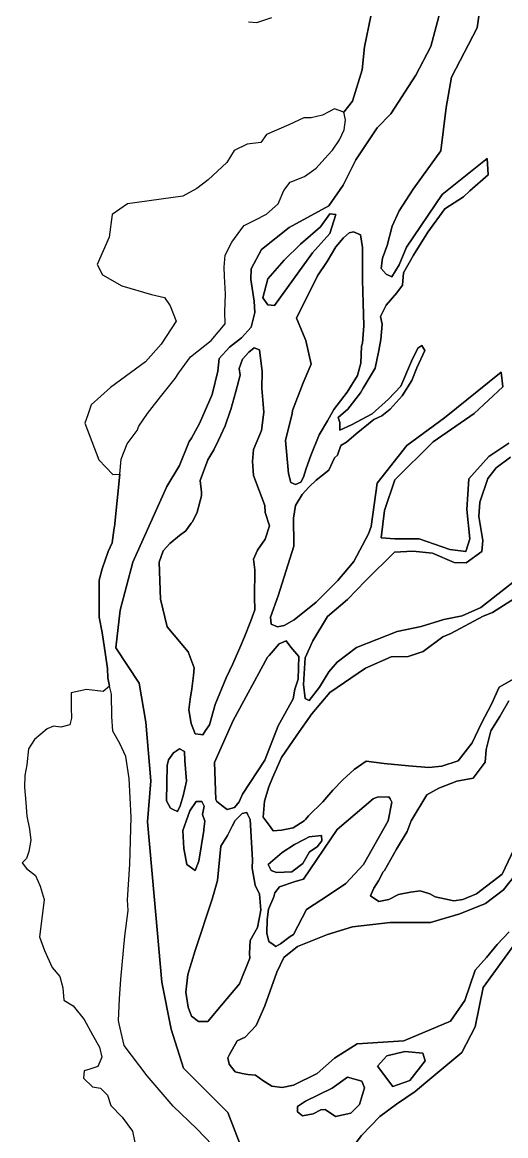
# Model space of a CAD drawing. Header units: inches. Extents: x 288635 to 1232953, y 676945 to 1655780.
# Drawn here: x 524676 to 534364, y 1516816 to 1539151 of the extents above; entities that cross this region are included whole.
import ezdxf

# ---------------------------------------------------------------- set-up
doc = ezdxf.new("R2010")
doc.units = ezdxf.units.IN
doc.header["$MEASUREMENT"] = 0

msp = doc.modelspace()

# ---------------------------------------------------------------- linework, layer by layer
at = {"color": 1}
for points in [[(534429.5319, 1530705.625), (534028.6751, 1530438.1116), (533626.5076, 1529993.6107), (533584.1742, 1529379.7762), (533647.6743, 1528787.1083), (533563.0075, 1528533.1078), (533245.5069, 1528575.4412), (532631.6723, 1528787.1083), (532144.838, 1528787.1083), (531869.6708, 1528808.275), (531933.1709, 1529358.6094), (532144.838, 1529972.444), (532906.8395, 1530734.4455), (533732.3412, 1531305.9467), (534303.5144, 1531839.7817), (534270.7815, 1532134.3778), (533137.0275, 1531218.634), (532382.9635, 1530663.0079), (531787.6498, 1529908.9439), (531668.587, 1529035.8171), (531611.2836, 1528888.4654), (531322.544, 1528334.7072), (531002.5034, 1527953.7064), (530565.6225, 1527521.9055), (530122.5276, 1527167.34), (529922.3335, 1527051.4382), (529787.5028, 1527021.4758), (529665.6987, 1527079.0557), (529652.5935, 1527219.8328), (529803.2708, 1527646.7519), (530120.7714, 1528638.9413), (530114.9056, 1528676.0916), (530109.5646, 1529203.1349), (530154.0147, 1529460.3104), (530284.19, 1529676.2109), (530420.7152, 1529828.6112), (530566.7655, 1529968.3114), (530820.766, 1530168.3368), (530935.7163, 1530414.6998), (530993.8982, 1530464.57), (531060.1179, 1530663.229), (531176.3668, 1530730.313), (531370.0421, 1530898.5883), (531721.6585, 1531181.1086), (531883.9358, 1531257.9768), (532049.4935, 1531387.5393), (532290.794, 1531657.4148), (532484.4694, 1531968.5654), (532579.7196, 1532216.2159), (532740.1517, 1532568.0117), (532684.4948, 1532670.2418), (532601.9446, 1532613.0917), (532478.1194, 1532355.9162), (532263.9007, 1531853.6353), (532014.5684, 1531590.7397), (531690.7178, 1531295.4641), (531274.792, 1531073.2136), (531036.6665, 1530971.6134), (531036.6665, 1531124.0137), (531008.0914, 1531222.4389), (531198.5918, 1531387.5393), (531454.7985, 1531716.1021), (531509.8367, 1531813.9477), (531747.9622, 1532210.8235), (531824.068, 1532568.6416), (531858.9931, 1532787.7171), (531890.7432, 1533092.5177), (531851.5728, 1533246.93), (531970.3281, 1533473.7631), (532180.3038, 1533726.249), (532293.4103, 1533875.5313), (532317.5399, 1534128.1173), (532516.8544, 1534481.9005), (532802.605, 1534939.1014), (533145.5057, 1535409.0023), (533520.3776, 1535650.3602), (533647.6743, 1535772.1223), (534014.3056, 1536091.4354), (533992.9685, 1536420.6364), (533090.7253, 1535696.7159), (532376.3489, 1534638.3804), (532226.5194, 1534282.5354), (532081.8786, 1534042.4796), (531970.7533, 1534096.4547), (531865.9781, 1534210.7549), (531897.7282, 1534417.1303), (531985.3681, 1534673.7851), (532088.2286, 1535058.4816), (532228.8075, 1535367.2531), (532508.6408, 1535802.5494), (533064.2669, 1536569.8426), (533170.1005, 1537442.9694), (533275.934, 1538051.5122), (533794.5306, 1539040.0166), (533869.4071, 1539606.3607)], [(533869.4071, 1539606.3607), (533794.5306, 1539040.0166), (533275.934, 1538051.5122), (533170.1005, 1537442.9694), (533064.2669, 1536569.8426), (532508.6408, 1535802.5494), (532228.8075, 1535367.2531), (532228.8075, 1535367.2531), (532088.2286, 1535058.4816), (531985.3681, 1534673.7851), (531897.7282, 1534417.1303), (531865.9781, 1534210.7549), (531970.7533, 1534096.4547), (532081.8786, 1534042.4796), (532226.5194, 1534282.5354), (532376.3489, 1534638.3804), (533090.7253, 1535696.7159), (533992.9685, 1536420.6364), (534014.3056, 1536091.4354), (533647.6743, 1535772.1223), (533520.3776, 1535650.3602), (533145.5057, 1535409.0023), (532802.605, 1534939.1014), (532516.8544, 1534481.9005), (532317.5399, 1534128.1173), (532293.4103, 1533875.5313), (532180.3038, 1533726.249), (531970.3281, 1533473.7631), (531851.5728, 1533246.93), (531890.7432, 1533092.5177), (531858.9931, 1532787.7171), (531824.068, 1532568.6416), (531747.9622, 1532210.8235), (531509.8367, 1531813.9477), (531454.7985, 1531716.1021), (531198.5918, 1531387.5393), (531008.0914, 1531222.4389), (531036.6665, 1531124.0137), (531036.6665, 1530971.6134), (531274.792, 1531073.2136), (531690.7178, 1531295.4641), (532014.5684, 1531590.7397), (532263.9007, 1531853.6353), (532478.1194, 1532355.9162), (532601.9446, 1532613.0917), (532684.4948, 1532670.2418), (532740.1517, 1532568.0117), (532579.7196, 1532216.2159), (532484.4694, 1531968.5654), (532290.794, 1531657.4148), (532049.4935, 1531387.5393), (531883.9358, 1531257.9768), (531721.6585, 1531181.1086), (531370.0421, 1530898.5883), (531176.3668, 1530730.313), (531060.1179, 1530663.229), (530993.8982, 1530464.57), (530935.7163, 1530414.6998), (530820.766, 1530168.3368), (530566.7655, 1529968.3114), (530420.7152, 1529828.6112), (530284.19, 1529676.2109), (530154.0147, 1529460.3104), (530109.5646, 1529203.1349), (530114.9056, 1528676.0916), (530120.7714, 1528638.9413), (529803.2708, 1527646.7519), (529652.5935, 1527219.8328), (529665.6987, 1527079.0557), (529787.5028, 1527021.4758), (529922.3335, 1527051.4382), (530122.5276, 1527167.34), (530565.6225, 1527521.9055), (531002.5034, 1527953.7064), (531322.544, 1528334.7072), (531611.2836, 1528888.4654), (531668.587, 1529035.8171), (531787.6498, 1529908.9439), (532382.9635, 1530663.0079), (533137.0275, 1531218.634), (534270.7815, 1532134.3778), (534303.5144, 1531839.7817), (533732.3412, 1531305.9467), (532906.8395, 1530734.4455), (532144.838, 1529972.444), (531933.1709, 1529358.6094), (531869.6708, 1528808.275), (532144.838, 1528787.1083), (532631.6723, 1528787.1083), (533245.5069, 1528575.4412), (533563.0075, 1528533.1078), (533647.6743, 1528787.1083), (533584.1742, 1529379.7762), (533626.5076, 1529993.6107), (534028.6751, 1530438.1116), (534429.5319, 1530705.625)], [(533050.2555, 1539365.0602), (532866.1051, 1538666.5588), (532564.2156, 1538087.5147), (532061.8936, 1537316.0917), (531790.413, 1537034.6056), (531358.6121, 1536394.5243), (531107.8897, 1535884.9054), (530817.9621, 1535468.1345), (530024.2105, 1535031.5711), (529466.6371, 1534591.3816), (529262.0901, 1534202.6226), (529254.8729, 1533993.321), (529322.798, 1533554.7986), (529335.4981, 1533332.5482), (529259.2979, 1533034.0976), (529067.4719, 1532823.5209), (528827.4971, 1532634.0468), (528624.2966, 1532405.4463), (528591.4149, 1532152.4361), (528478.2464, 1531681.5449), (528224.2458, 1531103.6937), (528065.4955, 1530811.5931), (528017.5128, 1530739.9849), (527824.195, 1530259.142), (527575.2883, 1529841.6678), (526888.8918, 1528324.3702), (526634.0023, 1527355.1043), (526550.1821, 1526600.7228), (527019.575, 1525896.6333), (527153.6873, 1525108.7238), (527254.2715, 1523935.2414), (527187.2154, 1523113.8038), (527321.3276, 1521621.8048), (527472.2039, 1519895.1093), (527656.6083, 1518956.3235), (527908.0688, 1518168.4139), (528796.5626, 1517279.9201), (529239.1121, 1516140.4043)], [(529239.1121, 1516140.4043), (528796.5626, 1517279.9201), (527908.0688, 1518168.4139), (527656.6083, 1518956.3235), (527472.2039, 1519895.1093), (527321.3276, 1521621.8048), (527187.2154, 1523113.8038), (527254.2715, 1523935.2414), (527153.6873, 1525108.7238), (527019.575, 1525896.6333), (526550.1821, 1526600.7228), (526634.0023, 1527355.1043), (526888.8918, 1528324.3702), (527575.2883, 1529841.6678), (527824.195, 1530259.142), (528017.5128, 1530739.9849), (528065.4955, 1530811.5931), (528224.2458, 1531103.6937), (528478.2464, 1531681.5449), (528591.4149, 1532152.4361), (528624.2966, 1532405.4463), (528827.4971, 1532634.0468), (529067.4719, 1532823.5209), (529259.2979, 1533034.0976), (529335.4981, 1533332.5482), (529322.798, 1533554.7986), (529254.8729, 1533993.321), (529262.0901, 1534202.6226), (529466.6371, 1534591.3816), (530024.2105, 1535031.5711), (530817.9621, 1535468.1345), (531107.8897, 1535884.9054), (531358.6121, 1536394.5243), (531790.413, 1537034.6056), (532061.8936, 1537316.0917), (532564.2156, 1538087.5147), (532866.1051, 1538666.5588), (533050.2555, 1539365.0602)], [(531660.0928, 1539274.5645), (531533.0925, 1538660.73), (531485.4674, 1538200.3541), (531294.967, 1537570.6445), (531120.3417, 1537348.394), (530935.133, 1537411.8942), (530820.0537, 1537354.3545), (530691.7158, 1537290.1856), (530464.1737, 1537231.9771), (530318.1668, 1537231.1775), (530015.0333, 1537095.7103), (529569.5261, 1536896.6178), (529458.755, 1536739.8511), (529179.2256, 1536706.2421), (528920.9918, 1536577.1251), (528776.1287, 1536337.6837), (528400.4196, 1535993.7247), (528172.8775, 1535813.8076), (527892.1243, 1535665.8156), (526780.8721, 1535507.0653), (526478.4824, 1535294.1649), (526414.9823, 1534843.314), (526173.6818, 1534290.8629), (526281.632, 1534087.6625), (526668.9828, 1533865.4121), (527267.0577, 1533687.5108), (527526.2345, 1533630.4616), (527640.5347, 1533465.3613), (527761.185, 1533154.2106), (527460.6887, 1532691.2618), (527145.2337, 1532341.409), (526440.3823, 1531827.058), (526053.0316, 1531477.8073), (525987.4763, 1531277.6913), (525932.3813, 1531109.5066), (526211.7819, 1530372.9051), (526491.1824, 1530080.8045), (526632.2908, 1530084.7629), (526524.824, 1529031.1038), (526518.5053, 1529012.5938), (526477.3046, 1528709.8444), (526395.5199, 1528537.4685), (526274.7655, 1528189.9522), (526215.7246, 1527962.8591), (526215.5588, 1527220.0069), (526273.7673, 1526910.4438), (526345.2049, 1526460.6512), (526384.8925, 1526188.1299), (526390.1842, 1526002.9211), (526420.796, 1525836.719), (526297.3839, 1525727.1874), (525965.7916, 1525768.8526), (525653.5827, 1525700.0608), (525653.5827, 1525403.7269), (525664.2991, 1525193.9705), (525627.1243, 1525059.7679), (525449.2372, 1525014.0896), (525299.0403, 1525033.3095), (525172.0401, 1524975.101), (524918.0395, 1524763.4339), (524800.7101, 1524578.2582), (524769.8726, 1524255.4329), (524727.5392, 1524038.4742), (524716.9558, 1523810.932), (524743.4142, 1523498.7231), (524769.8726, 1523228.8475), (524822.7894, 1522964.2637), (524849.2477, 1522747.3049), (524806.9143, 1522514.4711), (524759.2892, 1522376.8875), (524675.6088, 1522286.9851), (524759.2892, 1522175.8038), (524939.2063, 1522038.2202), (525034.4564, 1521821.2614), (525112.108, 1521552.018), (525065.8903, 1521175.7156), (525020.6784, 1520807.6015), (525119.1233, 1520530.0921), (525272.5819, 1520191.4248), (525431.3322, 1520011.5078), (525489.5407, 1519783.9657), (525510.7074, 1519535.2568), (525695.9161, 1519418.8399), (525918.1665, 1519148.9644), (526082.2085, 1518842.0471), (526225.0838, 1518593.3383), (526267.4172, 1518392.2545), (526188.0421, 1518201.7542), (526031.6267, 1518153.6264), (525912.8749, 1518117.0873), (525901.1616, 1517972.0445), (526082.2085, 1517794.295), (526246.2505, 1517773.1283), (526383.8341, 1517630.253), (526447.3343, 1517423.8776), (526680.1681, 1517191.0438), (526881.2518, 1516905.2932), (526928.8769, 1516683.0428)], [(528487.669, 1516627.6084), (528173.1741, 1516954.9589), (527701.5098, 1517410.3282), (527179.5984, 1518015.3446), (526717.1457, 1518624.6326), (526619.4511, 1519063.4827), (526601.2759, 1519127.8408), (526627.0983, 1519561.6257), (526647.6321, 1519953.8924), (526731.3156, 1520816.9634), (526794.3714, 1521330.5553), (526786.7711, 1521544.4777), (526827.9797, 1522264.8295), (526854.441, 1523206.2193), (526817.0805, 1523983.4493), (526751.9299, 1524425.4472), (526630.1355, 1524681.907), (526486.9629, 1524931.1886), (526472.0594, 1525223.5394), (526463.9431, 1525672.7935), (526420.796, 1525836.719), (526390.1842, 1526002.9211), (526384.8925, 1526188.1299), (526345.2049, 1526460.6512), (526273.7673, 1526910.4438), (526215.5588, 1527220.0069), (526215.7246, 1527962.8591), (526274.7655, 1528189.9522), (526395.5199, 1528537.4685), (526477.3046, 1528709.8444), (526518.5053, 1529012.5938), (526524.824, 1529031.1038), (526632.2908, 1530084.7629), (526658.3002, 1530389.8054), (526774.7171, 1530694.0768), (526975.7682, 1530961.8929), (527009.9643, 1531049.2186), (527187.4679, 1531299.9739), (527446.7601, 1531635.9954), (527738.7376, 1532007.4571), (527811.3402, 1532118.011), (528047.2259, 1532439.6734), (528461.813, 1532768.4838), (528740.5871, 1533104.4423), (528733.9606, 1533342.0321), (528749.8356, 1533699.2203), (528726.0231, 1534056.4085), (528721.5252, 1534240.5589), (528738.4585, 1534479.7427), (528876.0421, 1534740.0932), (529057.8589, 1534985.3001), (529121.7746, 1535071.4998), (529339.1962, 1535184.7264), (529570.7071, 1535300.4819), (529803.6257, 1535511.3036), (529914.6661, 1535776.7328), (530046.958, 1535945.405), (530334.693, 1536054.5459), (530566.2039, 1536223.2181), (530797.5101, 1536485.8332), (530892.151, 1536585.5441), (531035.8402, 1536795.3807), (531128.4446, 1536990.5113), (531151.5957, 1537195.5638), (531120.3417, 1537348.394), (531294.967, 1537570.6445), (531485.4674, 1538200.3541), (531533.0925, 1538660.73), (531660.0928, 1539274.5645)], [(529207.5722, 1539158.501), (529376.9707, 1539144.741), (529680.0215, 1539246.5601)], [(534515.9558, 1527918.0387), (534362.0187, 1527800.4227), (533866.0064, 1527409.2987), (533490.2973, 1527245.2567), (533125.1715, 1527171.1732), (532670.0873, 1527033.5896), (532188.4958, 1526933.1698), (531376.2219, 1526608.2602), (530986.051, 1526315.632), (530818.0003, 1526118.1294), (530632.7916, 1525816.5038), (530426.4161, 1525546.6283), (530347.041, 1525583.67), (530309.9992, 1525869.4206), (530341.7493, 1526403.88), (530495.2079, 1526742.5473), (530795.4266, 1527232.8487), (531194.5634, 1527570.5799), (531552.7632, 1527949.2482), (532136.117, 1528522.3678), (532504.5511, 1528542.8363), (532893.4536, 1528501.8992), (533333.5276, 1528317.6822), (533568.916, 1528307.4479), (533886.1786, 1528532.602), (533906.6472, 1528757.7562), (533824.773, 1529238.7672), (533845.2415, 1529525.327), (534008.99, 1529996.1038), (534172.7384, 1530211.0237), (534458.1182, 1530427.9291)], [(534458.1182, 1530427.9291), (534172.7384, 1530211.0237), (534008.99, 1529996.1038), (533845.2415, 1529525.327), (533824.773, 1529238.7672), (533906.6472, 1528757.7562), (533886.1786, 1528532.602), (533568.916, 1528307.4479), (533333.5276, 1528317.6822), (532893.4536, 1528501.8992), (532504.5511, 1528542.8363), (532136.117, 1528522.3678), (531552.7632, 1527949.2482), (531194.5634, 1527570.5799), (530795.4266, 1527232.8487), (530495.2079, 1526742.5473), (530341.7493, 1526403.88), (530309.9992, 1525869.4206), (530347.041, 1525583.67), (530426.4161, 1525546.6283), (530632.7916, 1525816.5038), (530818.0003, 1526118.1294), (530986.051, 1526315.632), (531376.2219, 1526608.2602), (532188.4958, 1526933.1698), (532670.0873, 1527033.5896), (533125.1715, 1527171.1732), (533490.2973, 1527245.2567), (533866.0064, 1527409.2987), (534362.0187, 1527800.4227), (534515.9558, 1527918.0387)], [(534526.8452, 1525980.4006), (534236.0636, 1525813.3273), (534079.0749, 1525469.4739), (533875.8745, 1525088.4731), (533692.9941, 1524697.3123), (533413.5936, 1524336.6316), (533082.6114, 1524230.3421), (532824.3124, 1524204.5513), (532417.9116, 1524235.0314), (531925.1506, 1524280.7515), (531564.4699, 1524331.5516), (531325.7094, 1524163.9112), (531101.8682, 1523957.0208), (530898.9885, 1523747.3504), (530700.8681, 1523513.6699), (530411.1252, 1523234.4084), (530352.0004, 1523156.8071), (530324.4309, 1523131.3264), (530102.0619, 1522995.0856), (529869.2281, 1522944.2855), (529703.8246, 1522929.0829), (529643.2479, 1523016.5343), (529503.001, 1523204.0701), (529530.7494, 1523525.2076), (529614.9279, 1523817.4909), (529689.011, 1523995.5023), (529869.4121, 1524400.6099), (530177.7073, 1524853.4185), (530479.3329, 1525276.7527), (530839.167, 1525705.3786), (531554.816, 1526191.5406), (532066.8361, 1526419.755), (532410.7951, 1526429.6661), (532712.4207, 1526530.8802), (533102.6316, 1526826.5419), (533264.2644, 1526893.0966), (533912.8934, 1527235.9177), (534098.8402, 1527314.0485), (534538.0494, 1527589.2157)], [(534538.0494, 1527589.2157), (534098.8402, 1527314.0485), (533912.8934, 1527235.9177), (533264.2644, 1526893.0966), (533102.6316, 1526826.5419), (532712.4207, 1526530.8802), (532410.7951, 1526429.6661), (532066.8361, 1526419.755), (531554.816, 1526191.5406), (530839.167, 1525705.3786), (530479.3329, 1525276.7527), (530177.7073, 1524853.4185), (529869.4121, 1524400.6099), (529689.011, 1523995.5023), (529614.9279, 1523817.4909), (529530.7494, 1523525.2076), (529503.001, 1523204.0701), (529643.2479, 1523016.5343), (529703.8246, 1522929.0829), (529869.2281, 1522944.2855), (530102.0619, 1522995.0856), (530324.4309, 1523131.3264), (530352.0004, 1523156.8071), (530411.1252, 1523234.4084), (530700.8681, 1523513.6699), (530898.9885, 1523747.3504), (531101.8682, 1523957.0208), (531325.7094, 1524163.9112), (531564.4699, 1524331.5516), (531925.1506, 1524280.7515), (532417.9116, 1524235.0314), (532824.3124, 1524204.5513), (533082.6114, 1524230.3421), (533413.5936, 1524336.6316), (533692.9941, 1524697.3123), (533875.8745, 1525088.4731), (534079.0749, 1525469.4739), (534236.0636, 1525813.3273), (534526.8452, 1525980.4006)], [(534708.7139, 1522941.7102), (534293.259, 1522064.0324), (533777.3204, 1521667.1566), (533503.7638, 1521554.691), (533321.2009, 1521530.8785), (532953.3434, 1521606.1212), (532842.3041, 1521668.4621), (532649.1579, 1521726.6705), (532458.6575, 1521702.858), (532217.4595, 1521657.538), (532019.4483, 1521552.0452), (531818.8524, 1521516.576), (531654.3226, 1521628.7745), (531720.4685, 1521782.2331), (531812.833, 1521931.9634), (531910.7489, 1522110.2767), (531935.1576, 1522137.1263), (532174.0711, 1522563.708), (532389.8339, 1522915.1738), (532467.6303, 1523135.597), (532785.1309, 1523651.5355), (533022.4328, 1523787.9905), (533383.1135, 1523930.2308), (533712.9215, 1523984.8974), (533955.3772, 1524310.3328), (533972.3947, 1524565.232), (534063.8349, 1524936.0728), (534246.7152, 1525225.6334), (534424.6593, 1525541.7439)], [(534424.6593, 1525541.7439), (534246.7152, 1525225.6334), (534063.8349, 1524936.0728), (533972.3947, 1524565.232), (533955.3772, 1524310.3328), (533712.9215, 1523984.8974), (533383.1135, 1523930.2308), (533022.4328, 1523787.9905), (532785.1309, 1523651.5355), (532467.6303, 1523135.597), (532389.8339, 1522915.1738), (532174.0711, 1522563.708), (531935.1576, 1522137.1263), (531910.7489, 1522110.2767), (531812.833, 1521931.9634), (531720.4685, 1521782.2331), (531654.3226, 1521628.7745), (531818.8524, 1521516.576), (532019.4483, 1521552.0452), (532217.4595, 1521657.538), (532458.6575, 1521702.858), (532649.1579, 1521726.6705), (532842.3041, 1521668.4621), (532953.3434, 1521606.1212), (533321.2009, 1521530.8785), (533503.7638, 1521554.691), (533777.3204, 1521667.1566), (534293.259, 1522064.0324), (534708.7139, 1522941.7102)], [(534434.7744, 1520908.8171), (534193.4739, 1520654.8166), (533977.5735, 1520392.3494), (533750.4349, 1520136.4505), (533547.306, 1519527.0635), (533254.5721, 1519113.7922), (532324.7116, 1518717.7405), (531384.9983, 1518658.0761), (530929.5462, 1518371.1998), (530585.5282, 1518063.3942), (530112.5516, 1517826.9059), (529881.8153, 1517782.4942), (529676.4982, 1517810.0109), (529496.1663, 1517924.8661), (529350.5309, 1518030.1447), (529193.2228, 1518047.1785), (529083.8304, 1518064.0114), (528939.8967, 1518099.9948), (528823.4798, 1518250.2785), (528795.9631, 1518375.1621), (528829.1251, 1518442.2263), (528984.1018, 1518717.7405), (529139.3332, 1518795.3562), (529362.3719, 1519028.8695), (529535.1302, 1519423.7457), (529776.2052, 1520095.3115), (529913.9623, 1520388.0454), (530189.4765, 1520611.9007), (530792.1638, 1520852.9756), (531291.5333, 1521007.9524), (532049.1974, 1521094.0506), (532858.5204, 1521094.0506), (533443.9881, 1521266.2469), (533960.5773, 1521472.8826), (534322.1897, 1521748.3968), (534649.3628, 1522161.6681)], [(534649.3628, 1522161.6681), (534322.1897, 1521748.3968), (533960.5773, 1521472.8826), (533443.9881, 1521266.2469), (532858.5204, 1521094.0506), (532049.1974, 1521094.0506), (531291.5333, 1521007.9524), (530792.1638, 1520852.9756), (530189.4765, 1520611.9007), (529913.9623, 1520388.0454), (529776.2052, 1520095.3115), (529535.1302, 1519423.7457), (529362.3719, 1519028.8695), (529139.3332, 1518795.3562), (528984.1018, 1518717.7405), (528829.1251, 1518442.2263), (528795.9631, 1518375.1621), (528823.4798, 1518250.2785), (528939.8967, 1518099.9948), (529083.8304, 1518064.0114), (529193.2228, 1518047.1785), (529350.5309, 1518030.1447), (529496.1663, 1517924.8661), (529676.4982, 1517810.0109), (529881.8153, 1517782.4942), (530112.5516, 1517826.9059), (530585.5282, 1518063.3942), (530929.5462, 1518371.1998), (531384.9983, 1518658.0761), (532324.7116, 1518717.7405), (533254.5721, 1519113.7922), (533547.306, 1519527.0635), (533750.4349, 1520136.4505), (533977.5735, 1520392.3494), (534193.4739, 1520654.8166), (534434.7744, 1520908.8171)], [(535186.7743, 1516265.3871), (534223.689, 1515468.9897), (533427.2916, 1514820.7592), (532834.6237, 1514172.5288), (532260.4768, 1513616.9027), (531927.1011, 1513431.6939), (531741.8924, 1513672.4653), (531501.1211, 1513894.7157), (530612.1193, 1513783.5905), (530297.2645, 1514005.8409), (530112.0558, 1514468.8627), (530260.2228, 1515061.5305), (530686.2028, 1515783.8445), (531011.9973, 1516284.5476), (531268.1658, 1516544.3097), (531471.4351, 1516823.6423), (531839.7359, 1517204.643), (532178.4032, 1517450.1769), (532546.1259, 1517703.3211), (532762.6535, 1517886.5368), (533486.2612, 1518484.2997), (533750.374, 1519002.6476), (533913.5933, 1519791.5406), (534548.5946, 1520664.6674)], [(534548.5946, 1520664.6674), (533913.5933, 1519791.5406), (533750.374, 1519002.6476), (533486.2612, 1518484.2997), (532762.6535, 1517886.5368), (532546.1259, 1517703.3211), (532178.4032, 1517450.1769), (531839.7359, 1517204.643), (531471.4351, 1516823.6423), (531268.1658, 1516544.3097), (531011.9973, 1516284.5476), (530686.2028, 1515783.8445), (530260.2228, 1515061.5305), (530112.0558, 1514468.8627), (530297.2645, 1514005.8409), (530612.1193, 1513783.5905), (531501.1211, 1513894.7157), (531741.8924, 1513672.4653), (531927.1011, 1513431.6939), (532260.4768, 1513616.9027), (532834.6237, 1514172.5288), (533427.2916, 1514820.7592), (534223.689, 1515468.9897), (535186.7743, 1516265.3871)]]:
    msp.add_lwpolyline(points, dxfattribs=at)
for points in [[(530492.1668, 1534529.4649), (529733.1419, 1533466.83), (529595.7945, 1533481.2876), (529494.5912, 1533625.8638), (529595.7945, 1534001.7618), (529921.0909, 1534377.6599), (530253.6161, 1534702.9563), (530651.2006, 1535049.9391), (530839.1497, 1535310.1763), (530962.0394, 1535295.7187), (530839.1497, 1534912.5918), (530492.1668, 1534529.4649)], [(529595.7945, 1533481.2876), (529733.1419, 1533466.83), (530492.1668, 1534529.4649), (530839.1497, 1534912.5918), (530962.0394, 1535295.7187), (530839.1497, 1535310.1763), (530651.2006, 1535049.9391), (530253.6161, 1534702.9563), (529921.0909, 1534377.6599), (529595.7945, 1534001.7618), (529494.5912, 1533625.8638), (529595.7945, 1533481.2876)], [(530260.6006, 1529923.5844), (530149.4754, 1529878.6052), (530056.871, 1529920.9386), (530009.2459, 1530100.8556), (529982.7875, 1530391.8979), (529953.6833, 1530762.3153), (530081.7291, 1531304.9789), (530091.5585, 1531363.9552), (530303.2256, 1531919.5813), (530461.9759, 1532289.9987), (530356.1424, 1532766.2497), (530170.9337, 1533216.0423), (530594.2679, 1534062.7106), (530785.4222, 1534349.4421), (530961.7478, 1534643.7605), (531115.2065, 1534828.9692), (531223.6859, 1534924.2194), (531316.2902, 1534950.6778), (531453.8738, 1534887.1777), (531490.9156, 1534630.5313), (531496.2072, 1533979.655), (531509.4364, 1533524.5708), (531522.6656, 1533058.9032), (531493.853, 1532713.3329), (531477.0453, 1532650.9043), (531461.8113, 1532310.1309), (531395.6654, 1532064.0679), (531183.9983, 1531733.338), (530922.0603, 1531384.0873), (530792.4142, 1531153.8994), (530625.7263, 1530876.0863), (530456.3927, 1530458.0438), (530363.7883, 1530201.3975), (530313.5174, 1530029.418), (530260.6006, 1529923.5844)], [(530594.2679, 1534062.7106), (530170.9337, 1533216.0423), (530356.1424, 1532766.2497), (530461.9759, 1532289.9987), (530303.2256, 1531919.5813), (530091.5585, 1531363.9552), (530081.7291, 1531304.9789), (529953.6833, 1530762.3153), (529982.7875, 1530391.8979), (530009.2459, 1530100.8556), (530056.871, 1529920.9386), (530149.4754, 1529878.6052), (530260.6006, 1529923.5844), (530313.5174, 1530029.418), (530363.7883, 1530201.3975), (530456.3927, 1530458.0438), (530625.7263, 1530876.0863), (530792.4142, 1531153.8994), (530922.0603, 1531384.0873), (531183.9983, 1531733.338), (531395.6654, 1532064.0679), (531461.8113, 1532310.1309), (531477.0453, 1532650.9043), (531493.853, 1532713.3329), (531522.6656, 1533058.9032), (531509.4364, 1533524.5708), (531496.2072, 1533979.655), (531490.9156, 1534630.5313), (531453.8738, 1534887.1777), (531316.2902, 1534950.6778), (531223.6859, 1534924.2194), (531115.2065, 1534828.9692), (530961.7478, 1534643.7605), (530785.4222, 1534349.4421), (530594.2679, 1534062.7106)], [(528344.8018, 1524947.7145), (528297.1767, 1524858.8143), (528255.7313, 1524864.0626), (528141.4197, 1524878.5379), (528059.0512, 1525087.4148), (528011.4261, 1525360.4653), (528043.1762, 1525573.1907), (528074.9403, 1525779.3616), (528104.9379, 1526045.5477), (528122.5513, 1526201.842), (528001.346, 1526522.0705), (527578.0118, 1527024.7799), (527445.7199, 1527580.406), (527419.2615, 1528321.2408), (527497.0751, 1528548.1717), (527632.2999, 1528694.058), (527824.1007, 1528859.3223), (527951.101, 1528948.2225), (528062.958, 1529102.6948), (528083.8163, 1529131.4997), (528179.7014, 1529326.0482), (528268.6016, 1529649.8989), (528265.4266, 1529726.099), (528239.4715, 1529961.6607), (528392.3831, 1530374.5221), (528513.0771, 1530573.8257), (528605.1523, 1530767.5011), (528744.8526, 1531053.2517), (528841.5309, 1531350.9882), (528858.0409, 1531384.0083), (528953.8479, 1531745.4031), (529043.3032, 1532069.2537), (529023.886, 1532206.8525), (529090.9283, 1532389.9294), (529217.9285, 1532535.9797), (529319.5287, 1532621.7048), (529430.0989, 1532581.041), (529481.7079, 1532147.5252), (529478.279, 1531812.0782), (529516.3312, 1531331.6099), (529471.929, 1530964.3515), (529306.8287, 1530580.1757), (529287.7787, 1530342.0503), (529307.3822, 1530056.6981), (529535.9324, 1529458.9514), (529545.1726, 1529320.3478), (529630.6793, 1529046.6477), (529541.7792, 1528783.1221), (529392.5539, 1528564.0467), (529310.0037, 1528383.0713), (529335.4037, 1528163.9959), (529329.0537, 1527621.0698), (529338.5788, 1527367.0693), (529252.8536, 1527144.8189), (529125.8533, 1526824.1432), (529052.8282, 1526649.5179), (528897.2529, 1526284.3921), (528760.7276, 1526001.8166), (528538.4772, 1525468.4155), (528430.5269, 1525055.6647), (528344.8018, 1524947.7145)], [(529430.0989, 1532581.041), (529319.5287, 1532621.7048), (529217.9285, 1532535.9797), (529090.9283, 1532389.9294), (529023.886, 1532206.8525), (529043.3032, 1532069.2537), (528953.8479, 1531745.4031), (528858.0409, 1531384.0083), (528841.5309, 1531350.9882), (528744.8526, 1531053.2517), (528605.1523, 1530767.5011), (528513.0771, 1530573.8257), (528392.3831, 1530374.5221), (528239.4715, 1529961.6607), (528265.4266, 1529726.099), (528268.6016, 1529649.8989), (528179.7014, 1529326.0482), (528083.8163, 1529131.4997), (528062.958, 1529102.6948), (527951.101, 1528948.2225), (527824.1007, 1528859.3223), (527632.2999, 1528694.058), (527497.0751, 1528548.1717), (527419.2615, 1528321.2408), (527445.7199, 1527580.406), (527578.0118, 1527024.7799), (528001.346, 1526522.0705), (528122.5513, 1526201.842), (528104.9379, 1526045.5477), (528074.9403, 1525779.3616), (528043.1762, 1525573.1907), (528011.4261, 1525360.4653), (528059.0512, 1525087.4148), (528141.4197, 1524878.5379), (528255.7313, 1524864.0626), (528297.1767, 1524858.8143), (528344.8018, 1524947.7145), (528430.5269, 1525055.6647), (528538.4772, 1525468.4155), (528760.7276, 1526001.8166), (528897.2529, 1526284.3921), (529052.8282, 1526649.5179), (529125.8533, 1526824.1432), (529252.8536, 1527144.8189), (529338.5788, 1527367.0693), (529329.0537, 1527621.0698), (529335.4037, 1528163.9959), (529310.0037, 1528383.0713), (529392.5539, 1528564.0467), (529541.7792, 1528783.1221), (529630.6793, 1529046.6477), (529545.1726, 1529320.3478), (529535.9324, 1529458.9514), (529307.3822, 1530056.6981), (529287.7787, 1530342.0503), (529306.8287, 1530580.1757), (529471.929, 1530964.3515), (529516.3312, 1531331.6099), (529478.279, 1531812.0782), (529481.7079, 1532147.5252), (529430.0989, 1532581.041)], [(528929.4263, 1523401.4864), (528781.2593, 1523359.153), (528731.3539, 1523398.4754), (528575.8273, 1523521.0208), (528556.9721, 1523558.7313), (528530.5137, 1524299.5661), (528900.9311, 1525146.2344), (529588.8492, 1526416.237), (529620.3473, 1526451.2348), (529826.9747, 1526680.8208), (529962.3617, 1526741.5931), (530058.1294, 1526619.1796), (530219.0858, 1526427.282), (530204.5111, 1525975.4674), (530140.162, 1525772.1578), (530101.2146, 1525581.6578), (529800.5163, 1525040.4009), (529535.9324, 1524352.4829), (529086.1398, 1523664.5648), (529022.5598, 1523515.7866), (528929.4263, 1523401.4864)], [(528900.9311, 1525146.2344), (528530.5137, 1524299.5661), (528556.9721, 1523558.7313), (528575.8273, 1523521.0208), (528731.3539, 1523398.4754), (528781.2593, 1523359.153), (528929.4263, 1523401.4864), (529022.5598, 1523515.7866), (529086.1398, 1523664.5648), (529535.9324, 1524352.4829), (529800.5163, 1525040.4009), (530101.2146, 1525581.6578), (530140.162, 1525772.1578), (530204.5111, 1525975.4674), (530219.0858, 1526427.282), (530058.1294, 1526619.1796), (529962.3617, 1526741.5931), (529826.9747, 1526680.8208), (529620.3473, 1526451.2348), (529588.8492, 1526416.237), (528900.9311, 1525146.2344)], [(527836.6949, 1523430.5906), (527786.424, 1523319.4654), (527702.2548, 1523360.4929), (527646.6199, 1523387.6116), (527567.2448, 1523530.4869), (527581.7741, 1524241.3226), (527606.507, 1524353.9883), (527707.0488, 1524499.5094), (527825.6202, 1524575.1498), (527929.5208, 1524520.8741), (527931.4248, 1524340.6496), (527964.4087, 1523928.493), (527902.8409, 1523631.6743), (527836.6949, 1523430.5906)], [(527836.6949, 1523430.5906), (527902.8409, 1523631.6743), (527964.4087, 1523928.493), (527931.4248, 1524340.6496), (527929.5208, 1524520.8741), (527825.6202, 1524575.1498), (527707.0488, 1524499.5094), (527606.507, 1524353.9883), (527581.7741, 1524241.3226), (527567.2448, 1523530.4869), (527646.6199, 1523387.6116), (527702.2548, 1523360.4929), (527786.424, 1523319.4654), (527836.6949, 1523430.5906)], [(528216.2672, 1522320.8003), (528143.6122, 1522139.4214), (527969.9498, 1522253.6228), (527938.5251, 1522435.8862), (527913.9686, 1522578.3139), (527891.5761, 1522936.5938), (527958.7536, 1523126.9299), (528032.487, 1523330.0487), (528159.4872, 1523523.195), (528270.6125, 1523520.5491), (528318.2375, 1523427.9448), (528290.2643, 1523257.8234), (528331.4667, 1523123.6733), (528314.8249, 1522963.0952), (528317.0334, 1522936.5938), (528216.2672, 1522320.8003)], [(528270.6125, 1523520.5491), (528159.4872, 1523523.195), (528032.487, 1523330.0487), (527958.7536, 1523126.9299), (527891.5761, 1522936.5938), (527913.9686, 1522578.3139), (527938.5251, 1522435.8862), (527969.9498, 1522253.6228), (528143.6122, 1522139.4214), (528216.2672, 1522320.8003), (528317.0334, 1522936.5938), (528314.8249, 1522963.0952), (528331.4667, 1523123.6733), (528290.2643, 1523257.8234), (528318.2375, 1523427.9448), (528270.6125, 1523520.5491)], [(529850.0723, 1520662.4084), (529754.8221, 1520614.7833), (529701.2501, 1520651.0964), (529613.6539, 1520709.4938), (529577.5509, 1520882.013), (529585.4884, 1521154.5344), (529609.301, 1521358.264), (529717.7454, 1521608.9659), (529736.7332, 1521684.917), (529829.4437, 1521807.4139), (530142.0214, 1521917.7354), (530314.4232, 1521965.0387), (530985.9937, 1522957.7952), (531707.451, 1523570.9683), (531789.472, 1523607.2268), (532024.9516, 1523612.5185), (532048.5673, 1523570.9683), (532083.3171, 1523509.8285), (532007.9489, 1523132.9875), (531511.5707, 1522257.0259), (531161.186, 1521877.4426), (530810.8014, 1521643.8528), (530372.8206, 1521351.8656), (530110.0321, 1520855.4874), (530045.8443, 1520815.37), (529850.0723, 1520662.4084)], [(530985.9937, 1522957.7952), (530314.4232, 1521965.0387), (530142.0214, 1521917.7354), (529829.4437, 1521807.4139), (529736.7332, 1521684.917), (529717.7454, 1521608.9659), (529609.301, 1521358.264), (529585.4884, 1521154.5344), (529577.5509, 1520882.013), (529613.6539, 1520709.4938), (529701.2501, 1520651.0964), (529754.8221, 1520614.7833), (529850.0723, 1520662.4084), (530045.8443, 1520815.37), (530110.0321, 1520855.4874), (530372.8206, 1521351.8656), (530810.8014, 1521643.8528), (531161.186, 1521877.4426), (531511.5707, 1522257.0259), (532007.9489, 1523132.9875), (532083.3171, 1523509.8285), (532048.5673, 1523570.9683), (532024.9516, 1523612.5185), (531789.472, 1523607.2268), (531707.451, 1523570.9683), (530985.9937, 1522957.7952)], [(528395.9539, 1519105.8321), (528205.9482, 1519105.8321), (528065.2569, 1519216.7148), (528001.4878, 1519397.3941), (527955.4734, 1519696.487), (527994.6813, 1520049.3004), (528138.6934, 1520529.3405), (528481.7075, 1521558.3828), (528584.6117, 1521935.6983), (528653.2145, 1522621.7264), (528787.6721, 1522838.9271), (528880.5312, 1523027.6823), (528944.0313, 1523139.8659), (529083.7316, 1523277.4495), (529174.7484, 1523300.7328), (529191.4554, 1523267.1461), (529244.1936, 1523161.1243), (529287.7905, 1522347.3152), (529279.964, 1522182.9585), (529342.4031, 1521843.6238), (529432.15, 1521664.1301), (529456.2232, 1521341.8942), (529390.6948, 1520992.4095), (529245.3024, 1520730.7033), (529231.1318, 1520468.7022), (529236.3384, 1520374.9842), (529030.53, 1519860.4631), (528670.3652, 1519431.6955), (528395.9539, 1519105.8321)], [(528653.2145, 1522621.7264), (528584.6117, 1521935.6983), (528481.7075, 1521558.3828), (528138.6934, 1520529.3405), (527994.6813, 1520049.3004), (527955.4734, 1519696.487), (528001.4878, 1519397.3941), (528065.2569, 1519216.7148), (528205.9482, 1519105.8321), (528395.9539, 1519105.8321), (528670.3652, 1519431.6955), (529030.53, 1519860.4631), (529236.3384, 1520374.9842), (529231.1318, 1520468.7022), (529245.3024, 1520730.7033), (529390.6948, 1520992.4095), (529456.2232, 1521341.8942), (529432.15, 1521664.1301), (529342.4031, 1521843.6238), (529279.964, 1522182.9585), (529287.7905, 1522347.3152), (529244.1936, 1523161.1243), (529191.4554, 1523267.1461), (529174.7484, 1523300.7328), (529083.7316, 1523277.4495), (528944.0313, 1523139.8659), (528880.5312, 1523027.6823), (528787.6721, 1522838.9271), (528653.2145, 1522621.7264)], [(530074.8439, 1522108.0716), (529772.5453, 1522096.8754), (529660.1011, 1522136.1405), (529604.6016, 1522253.6228), (529885.3331, 1522497.4159), (530134.2651, 1522660.9085), (530326.8524, 1522758.4418), (530424.2193, 1522809.2419), (530671.8698, 1522838.8753), (530676.1031, 1522733.0417), (530587.2029, 1522612.3915), (530431.3043, 1522507.9522), (530298.7689, 1522276.0153), (530074.8439, 1522108.0716)], [(530676.1031, 1522733.0417), (530671.8698, 1522838.8753), (530424.2193, 1522809.2419), (530326.8524, 1522758.4418), (530134.2651, 1522660.9085), (529885.3331, 1522497.4159), (529604.6016, 1522253.6228), (529660.1011, 1522136.1405), (529772.5453, 1522096.8754), (530074.8439, 1522108.0716), (530298.7689, 1522276.0153), (530431.3043, 1522507.9522), (530587.2029, 1522612.3915), (530676.1031, 1522733.0417)], [(532443.5201, 1517922.4335), (532100.506, 1517802.3786), (531791.7933, 1518213.9955), (531980.4511, 1518419.804), (532340.6159, 1518505.5575), (532700.7806, 1518471.2561), (532752.2327, 1518316.8997), (532443.5201, 1517922.4335)], [(531791.7933, 1518213.9955), (532100.506, 1517802.3786), (532443.5201, 1517922.4335), (532752.2327, 1518316.8997), (532700.7806, 1518471.2561), (532340.6159, 1518505.5575), (531980.4511, 1518419.804), (531791.7933, 1518213.9955)], [(531431.6285, 1517442.2138), (531260.1215, 1517270.7068), (530951.4088, 1517202.104), (530745.6004, 1517339.3096), (530659.7851, 1517334.4059), (530508.3058, 1517252.2478), (530289.8654, 1517211.6077), (530188.2652, 1517292.8878), (530193.3452, 1517404.6481), (530351.1342, 1517510.8166), (530882.806, 1517768.0772), (531191.5187, 1517991.0364), (531478.6121, 1517912.7382), (531534.7493, 1517777.3561), (531431.6285, 1517442.2138)], [(530188.2652, 1517292.8878), (530289.8654, 1517211.6077), (530508.3058, 1517252.2478), (530659.7851, 1517334.4059), (530745.6004, 1517339.3096), (530951.4088, 1517202.104), (531260.1215, 1517270.7068), (531431.6285, 1517442.2138), (531534.7493, 1517777.3561), (531478.6121, 1517912.7382), (531191.5187, 1517991.0364), (530882.806, 1517768.0772), (530351.1342, 1517510.8166), (530193.3452, 1517404.6481), (530188.2652, 1517292.8878)]]:
    msp.add_lwpolyline(points, close=True, dxfattribs=at)

doc.saveas('drawing.dxf')
